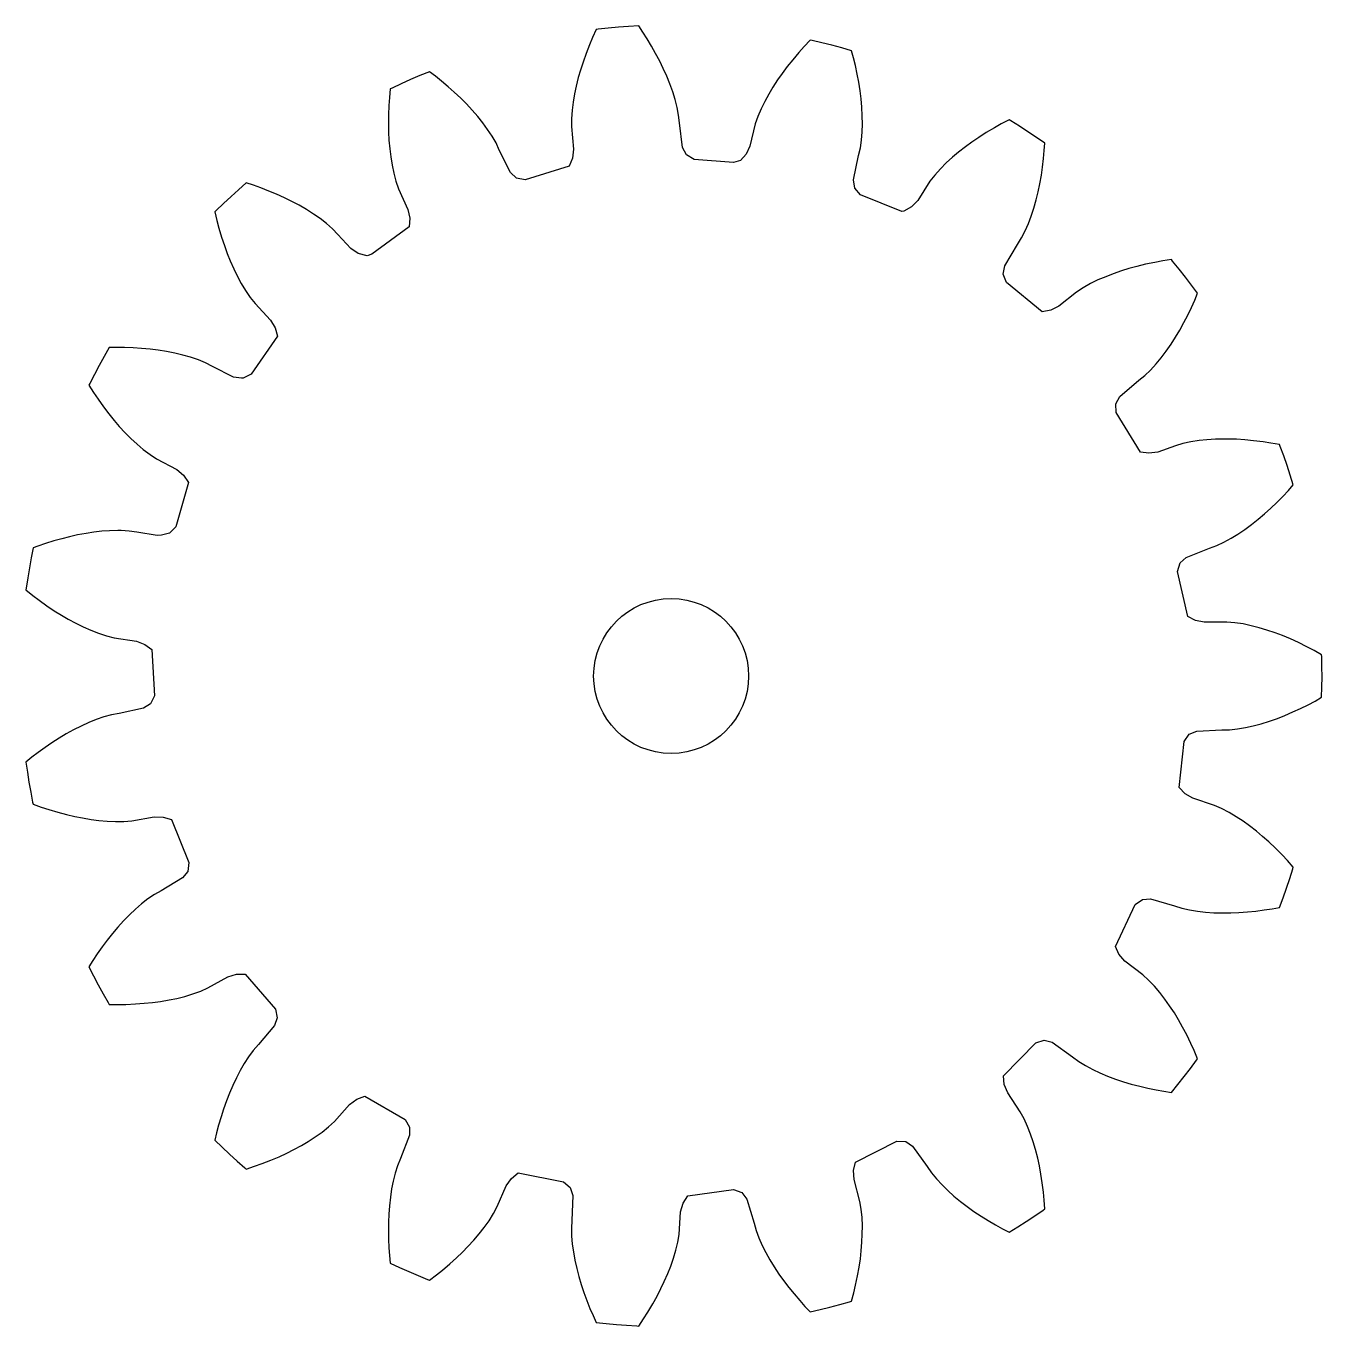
# Model space of a CAD drawing. Extents: x -20.8 to 21, y -21 to 21.
import ezdxf

# ---------------------------------------------------------------- set-up
doc = ezdxf.new("R2010")
doc.units = 0
doc.header["$MEASUREMENT"] = 0

msp = doc.modelspace()

# ---------------------------------------------------------------- linework, layer by layer
at = {"color": 13}
msp.add_lwpolyline([(17.769, -1.739), (18.02, -1.736), (18.27, -1.709), (18.531, -1.665), (18.781, -1.609), (19.041, -1.539), (19.302, -1.458), (19.559, -1.367), (19.804, -1.271), (20.062, -1.161), (20.303, -1.05), (20.552, -0.926), (20.777, -0.807), (20.989, -0.688), (20.997, -0.36), (21, -0.032), (20.998, 0.297), (20.991, 0.625), (20.989, 0.688), (20.742, 0.826), (20.515, 0.945), (20.241, 1.079), (19.979, 1.198), (19.729, 1.302), (19.491, 1.392), (19.224, 1.483), (18.978, 1.557), (18.717, 1.624), (18.455, 1.679), (18.186, 1.72), (17.934, 1.741), (17.856, 1.742), (17.201, 1.732), (16.915, 1.79), (16.669, 1.918), (16.341, 3.375), (16.424, 3.651), (16.621, 3.829), (17.371, 4.124), (17.607, 4.209), (17.835, 4.316), (18.068, 4.443), (18.286, 4.576), (18.509, 4.727), (18.73, 4.889), (18.943, 5.058), (19.144, 5.228), (19.352, 5.416), (19.543, 5.599), (19.739, 5.797), (19.914, 5.983), (20.075, 6.164), (19.976, 6.477), (19.872, 6.789), (19.764, 7.099), (19.65, 7.407), (19.628, 7.466), (19.35, 7.516), (19.097, 7.555), (18.794, 7.593), (18.507, 7.62), (18.237, 7.637), (17.983, 7.645), (17.839, 7.646), (17.569, 7.641), (17.286, 7.624), (17.037, 7.598), (16.767, 7.557), (16.514, 7.502), (16.273, 7.428), (15.706, 7.223), (15.418, 7.185), (15.143, 7.226), (14.36, 8.498), (14.349, 8.786), (14.477, 9.018), (15.091, 9.541), (15.286, 9.698), (15.468, 9.873), (15.646, 10.069), (15.809, 10.266), (15.971, 10.48), (16.128, 10.705), (16.274, 10.934), (16.409, 11.161), (16.545, 11.406), (16.667, 11.641), (16.787, 11.892), (16.892, 12.125), (16.986, 12.348), (16.791, 12.612), (16.591, 12.874), (16.388, 13.131), (16.18, 13.386), (16.14, 13.435), (15.861, 13.392), (15.609, 13.346), (15.31, 13.284), (15.03, 13.217), (14.769, 13.145), (14.527, 13.07), (14.26, 12.978), (14.02, 12.885), (13.772, 12.778), (13.532, 12.66), (13.295, 12.527), (13.083, 12.389), (12.51, 11.932), (12.249, 11.802), (11.976, 11.751), (10.822, 12.7), (10.718, 12.969), (10.765, 13.23), (11.175, 13.924), (11.309, 14.136), (11.424, 14.361), (11.529, 14.603), (11.619, 14.843), (11.703, 15.098), (11.778, 15.362), (11.842, 15.626), (11.896, 15.884), (11.945, 16.16), (11.984, 16.422), (12.016, 16.699), (12.04, 16.953), (12.056, 17.194), (11.786, 17.381), (11.512, 17.563), (11.236, 17.741), (10.957, 17.915), (10.903, 17.948), (10.653, 17.816), (10.43, 17.692), (10.167, 17.536), (9.925, 17.381), (9.701, 17.228), (9.496, 17.079), (9.273, 16.905), (9.076, 16.739), (8.877, 16.557), (8.688, 16.368), (8.507, 16.165), (8.352, 15.966), (7.958, 15.347), (7.754, 15.14), (7.511, 15.003), (7.438, 14.988), (6.112, 15.526), (5.927, 15.746), (5.886, 16.009), (6.048, 16.798), (6.106, 17.042), (6.142, 17.292), (6.163, 17.556), (6.17, 17.811), (6.166, 18.08), (6.151, 18.354), (6.127, 18.625), (6.094, 18.886), (6.051, 19.163), (6.002, 19.423), (5.943, 19.696), (5.883, 19.943), (5.82, 20.177), (5.503, 20.266), (5.186, 20.35), (4.867, 20.428), (4.547, 20.502), (4.485, 20.515), (4.291, 20.31), (4.12, 20.119), (3.923, 19.887), (3.743, 19.662), (3.581, 19.445), (3.436, 19.237), (3.282, 19), (3.149, 18.779), (3.02, 18.543), (2.903, 18.303), (2.797, 18.051), (2.715, 17.813), (2.544, 17.099), (2.417, 16.837), (2.233, 16.629), (2.014, 16.564), (0.739, 16.67), (0.493, 16.818), (0.369, 17.052), (0.266, 17.852), (0.242, 18.101), (0.194, 18.349), (0.129, 18.605), (0.053, 18.85), (-0.038, 19.103), (-0.141, 19.357), (-0.253, 19.605), (-0.368, 19.841), (-0.5, 20.09), (-0.63, 20.32), (-0.774, 20.558), (-0.912, 20.773), (-1.047, 20.974), (-1.375, 20.955), (-1.703, 20.931), (-2.03, 20.902), (-2.357, 20.867), (-2.419, 20.86), (-2.536, 20.603), (-2.636, 20.367), (-2.747, 20.083), (-2.844, 19.812), (-2.927, 19.554), (-2.997, 19.31), (-3.066, 19.036), (-3.119, 18.784), (-3.164, 18.519), (-3.197, 18.253), (-3.216, 17.982), (-3.216, 17.729), (-3.146, 16.999), (-3.181, 16.71), (-3.288, 16.453), (-4.713, 16.006), (-4.994, 16.066), (-5.188, 16.248), (-5.545, 16.971), (-5.649, 17.199), (-5.774, 17.418), (-5.92, 17.639), (-6.071, 17.846), (-6.239, 18.055), (-6.419, 18.262), (-6.605, 18.461), (-6.791, 18.647), (-6.996, 18.839), (-7.194, 19.014), (-7.407, 19.193), (-7.607, 19.351), (-7.801, 19.497), (-8.105, 19.373), (-8.407, 19.244), (-8.707, 19.11), (-9.005, 18.971), (-9.062, 18.944), (-9.088, 18.663), (-9.106, 18.408), (-9.119, 18.103), (-9.122, 17.815), (-9.117, 17.544), (-9.104, 17.291), (-9.081, 17.009), (-9.049, 16.754), (-9.006, 16.488), (-8.951, 16.226), (-8.88, 15.963), (-8.798, 15.724), (-8.496, 15.056), (-8.434, 14.772), (-8.452, 14.494), (-9.655, 13.609), (-9.803, 13.559), (-10.095, 13.633), (-10.339, 13.797), (-10.755, 14.251), (-10.927, 14.433), (-11.117, 14.599), (-11.326, 14.761), (-11.536, 14.907), (-11.763, 15.051), (-12.001, 15.188), (-12.241, 15.316), (-12.477, 15.431), (-12.734, 15.547), (-12.978, 15.648), (-13.238, 15.748), (-13.478, 15.833), (-13.709, 15.908), (-13.956, 15.692), (-14.2, 15.472), (-14.44, 15.247), (-14.677, 15.02), (-14.722, 14.976), (-14.656, 14.701), (-14.59, 14.453), (-14.503, 14.161), (-14.413, 13.888), (-14.32, 13.633), (-14.225, 13.398), (-14.111, 13.139), (-13.999, 12.908), (-13.872, 12.67), (-13.735, 12.441), (-13.582, 12.215), (-13.427, 12.016), (-12.924, 11.482), (-12.773, 11.233), (-12.7, 10.965), (-13.551, 9.736), (-13.81, 9.611), (-13.867, 9.609), (-14.122, 9.647), (-14.8, 9.987), (-15.022, 10.103), (-15.255, 10.199), (-15.506, 10.284), (-15.752, 10.354), (-16.013, 10.416), (-16.282, 10.469), (-16.551, 10.511), (-16.812, 10.544), (-17.092, 10.57), (-17.356, 10.587), (-17.634, 10.596), (-17.852, 10.599), (-18.116, 10.595), (-18.131, 10.595), (-18.295, 10.31), (-18.454, 10.023), (-18.608, 9.733), (-18.758, 9.44), (-18.787, 9.384), (-18.635, 9.146), (-18.492, 8.933), (-18.315, 8.685), (-18.141, 8.455), (-17.971, 8.245), (-17.805, 8.053), (-17.613, 7.845), (-17.432, 7.663), (-17.234, 7.48), (-17.03, 7.307), (-16.812, 7.143), (-16.601, 7.005), (-15.952, 6.663), (-15.729, 6.477), (-15.572, 6.247), (-15.978, 4.809), (-16.182, 4.606), (-16.44, 4.543), (-16.586, 4.537), (-17.241, 4.64), (-17.488, 4.678), (-17.74, 4.693), (-17.849, 4.694), (-18.118, 4.687), (-18.368, 4.669), (-18.624, 4.64), (-18.877, 4.602), (-19.151, 4.551), (-19.414, 4.493), (-19.66, 4.431), (-19.918, 4.358), (-20.187, 4.274), (-20.432, 4.191), (-20.589, 4.134), (-20.651, 3.811), (-20.708, 3.488), (-20.76, 3.163), (-20.807, 2.838), (-20.816, 2.776), (-20.595, 2.599), (-20.391, 2.445), (-20.143, 2.267), (-19.904, 2.107), (-19.674, 1.963), (-19.455, 1.835), (-19.206, 1.701), (-18.975, 1.588), (-18.729, 1.478), (-18.48, 1.381), (-18.221, 1.297), (-17.976, 1.235), (-17.251, 1.123), (-16.979, 1.019), (-16.757, 0.852), (-16.674, -0.64), (-16.801, -0.898), (-17.024, -1.041), (-17.813, -1.209), (-18.06, -1.254), (-18.303, -1.322), (-18.552, -1.408), (-18.79, -1.504), (-19.034, -1.616), (-19.279, -1.739), (-19.517, -1.871), (-19.743, -2.005), (-19.98, -2.157), (-20.198, -2.306), (-20.424, -2.469), (-20.627, -2.624), (-20.816, -2.776), (-20.77, -3.101), (-20.719, -3.425), (-20.663, -3.749), (-20.601, -4.072), (-20.589, -4.134), (-20.323, -4.229), (-20.08, -4.309), (-19.788, -4.396), (-19.509, -4.47), (-19.245, -4.531), (-18.996, -4.581), (-18.718, -4.627), (-18.463, -4.66), (-18.194, -4.683), (-17.927, -4.694), (-17.655, -4.69), (-17.403, -4.669), (-16.681, -4.539), (-16.39, -4.55), (-16.126, -4.635), (-15.563, -6.019), (-15.599, -6.304), (-15.764, -6.512), (-16.455, -6.927), (-16.674, -7.05), (-16.882, -7.193), (-17.09, -7.356), (-17.283, -7.524), (-17.478, -7.709), (-17.67, -7.905), (-17.852, -8.106), (-18.022, -8.307), (-18.197, -8.527), (-18.355, -8.739), (-18.516, -8.967), (-18.657, -9.179), (-18.787, -9.384), (-18.638, -9.677), (-18.484, -9.967), (-18.326, -10.255), (-18.163, -10.54), (-18.131, -10.595), (-17.849, -10.599), (-17.593, -10.595), (-17.288, -10.583), (-17.001, -10.562), (-16.731, -10.535), (-16.48, -10.501), (-16.201, -10.454), (-15.949, -10.402), (-15.688, -10.337), (-15.432, -10.26), (-15.175, -10.168), (-14.944, -10.066), (-14.303, -9.71), (-14.025, -9.625), (-13.747, -9.62), (-12.765, -10.746), (-12.707, -11.028), (-12.795, -11.278), (-13.314, -11.895), (-13.481, -12.082), (-13.632, -12.285), (-13.776, -12.507), (-13.904, -12.728), (-14.028, -12.966), (-14.145, -13.214), (-14.253, -13.464), (-14.348, -13.709), (-14.442, -13.974), (-14.523, -14.226), (-14.601, -14.493), (-14.666, -14.74), (-14.722, -14.976), (-14.486, -15.204), (-14.246, -15.429), (-14.003, -15.65), (-13.756, -15.867), (-13.709, -15.908), (-13.441, -15.82), (-13.199, -15.734), (-12.915, -15.623), (-12.65, -15.51), (-12.404, -15.397), (-12.177, -15.283), (-11.929, -15.148), (-11.708, -15.017), (-11.481, -14.87), (-11.264, -14.715), (-11.051, -14.545), (-10.866, -14.373), (-10.375, -13.828), (-10.14, -13.657), (-9.878, -13.562), (-8.584, -14.308), (-8.438, -14.556), (-8.44, -14.821), (-8.731, -15.574), (-8.828, -15.805), (-8.904, -16.045), (-8.968, -16.302), (-9.018, -16.553), (-9.058, -16.819), (-9.089, -17.091), (-9.109, -17.362), (-9.12, -17.625), (-9.122, -17.906), (-9.117, -18.171), (-9.104, -18.449), (-9.085, -18.703), (-9.062, -18.944), (-8.764, -19.084), (-8.464, -19.218), (-8.163, -19.349), (-7.859, -19.474), (-7.801, -19.497), (-7.576, -19.327), (-7.375, -19.167), (-7.143, -18.97), (-6.928, -18.777), (-6.733, -18.59), (-6.555, -18.409), (-6.364, -18.201), (-6.197, -18.005), (-6.031, -17.793), (-5.876, -17.575), (-5.73, -17.345), (-5.61, -17.123), (-5.323, -16.448), (-5.156, -16.21), (-4.939, -16.035), (-3.473, -16.32), (-3.254, -16.507), (-3.17, -16.759), (-3.201, -17.565), (-3.218, -17.815), (-3.212, -18.067), (-3.189, -18.33), (-3.154, -18.584), (-3.106, -18.849), (-3.047, -19.116), (-2.978, -19.379), (-2.903, -19.631), (-2.814, -19.898), (-2.723, -20.146), (-2.62, -20.405), (-2.52, -20.64), (-2.419, -20.86), (-2.093, -20.895), (-1.766, -20.926), (-1.438, -20.951), (-1.11, -20.971), (-1.047, -20.974), (-0.89, -20.739), (-0.752, -20.523), (-0.596, -20.261), (-0.456, -20.01), (-0.332, -19.769), (-0.222, -19.54), (-0.11, -19.281), (-0.015, -19.041), (0.073, -18.787), (0.149, -18.531), (0.212, -18.266), (0.254, -18.017), (0.306, -17.285), (0.387, -17.005), (0.535, -16.77), (2.014, -16.564), (2.282, -16.669), (2.443, -16.88), (2.676, -17.652), (2.741, -17.894), (2.828, -18.131), (2.936, -18.373), (3.051, -18.601), (3.182, -18.836), (3.325, -19.069), (3.476, -19.296), (3.629, -19.51), (3.799, -19.734), (3.966, -19.939), (4.147, -20.15), (4.318, -20.34), (4.485, -20.515), (4.805, -20.443), (5.125, -20.365), (5.443, -20.282), (5.759, -20.195), (5.82, -20.177), (5.893, -19.905), (5.952, -19.655), (6.015, -19.357), (6.066, -19.074), (6.105, -18.805), (6.134, -18.553), (6.157, -18.272), (6.168, -18.015), (6.169, -17.745), (6.158, -17.478), (6.132, -17.207), (6.09, -16.958), (5.901, -16.249), (5.888, -15.958), (5.951, -15.688), (7.283, -15.012), (7.571, -15.025), (7.792, -15.172), (8.263, -15.827), (8.403, -16.035), (8.562, -16.23), (8.742, -16.424), (8.925, -16.603), (9.126, -16.782), (9.337, -16.956), (9.553, -17.122), (9.767, -17.275), (10.001, -17.431), (10.225, -17.571), (10.465, -17.712), (10.689, -17.835), (10.903, -17.948), (11.183, -17.775), (11.459, -17.598), (11.733, -17.416), (12.004, -17.231), (12.056, -17.194), (12.036, -16.913), (12.012, -16.658), (11.974, -16.355), (11.93, -16.071), (11.88, -15.804), (11.826, -15.556), (11.756, -15.283), (11.683, -15.036), (11.597, -14.78), (11.5, -14.532), (11.387, -14.284), (11.266, -14.062), (10.858, -13.452), (10.75, -13.182), (10.722, -12.905), (11.763, -11.834), (12.039, -11.753), (12.296, -11.82), (12.954, -12.287), (13.154, -12.438), (13.368, -12.571), (13.601, -12.696), (13.833, -12.805), (14.08, -12.91), (14.337, -13.006), (14.595, -13.092), (14.847, -13.167), (15.119, -13.239), (15.377, -13.299), (15.649, -13.354), (15.901, -13.398), (16.14, -13.435), (16.348, -13.181), (16.553, -12.923), (16.753, -12.663), (16.949, -12.399), (16.986, -12.348), (16.876, -12.088), (16.77, -11.855), (16.636, -11.581), (16.502, -11.326), (16.368, -11.09), (16.236, -10.873), (16.082, -10.638), (15.933, -10.427), (15.768, -10.214), (15.595, -10.01), (15.407, -9.813), (15.222, -9.642), (14.637, -9.198), (14.448, -8.977), (14.332, -8.725), (14.968, -7.373), (15.203, -7.207), (15.468, -7.187), (16.242, -7.415), (16.48, -7.493), (16.726, -7.549), (16.987, -7.591), (17.241, -7.62), (17.509, -7.638), (17.783, -7.646), (18.055, -7.644), (18.318, -7.633), (18.598, -7.613), (18.861, -7.585), (19.138, -7.549), (19.39, -7.51), (19.628, -7.466), (19.742, -7.158), (19.852, -6.848), (19.957, -6.537), (20.056, -6.224), (20.075, -6.164), (19.886, -5.954), (19.71, -5.767), (19.495, -5.552), (19.285, -5.354), (19.082, -5.175), (18.887, -5.012), (18.664, -4.839), (18.455, -4.689), (18.23, -4.541), (18, -4.404), (17.759, -4.278), (17.528, -4.177), (16.831, -3.947), (16.58, -3.8), (16.388, -3.598), (16.552, -2.113), (16.719, -1.88), (16.963, -1.776)], close=True, dxfattribs=at)
msp.add_circle((0, 0), 2.5, dxfattribs=at)

doc.saveas('drawing.dxf')
